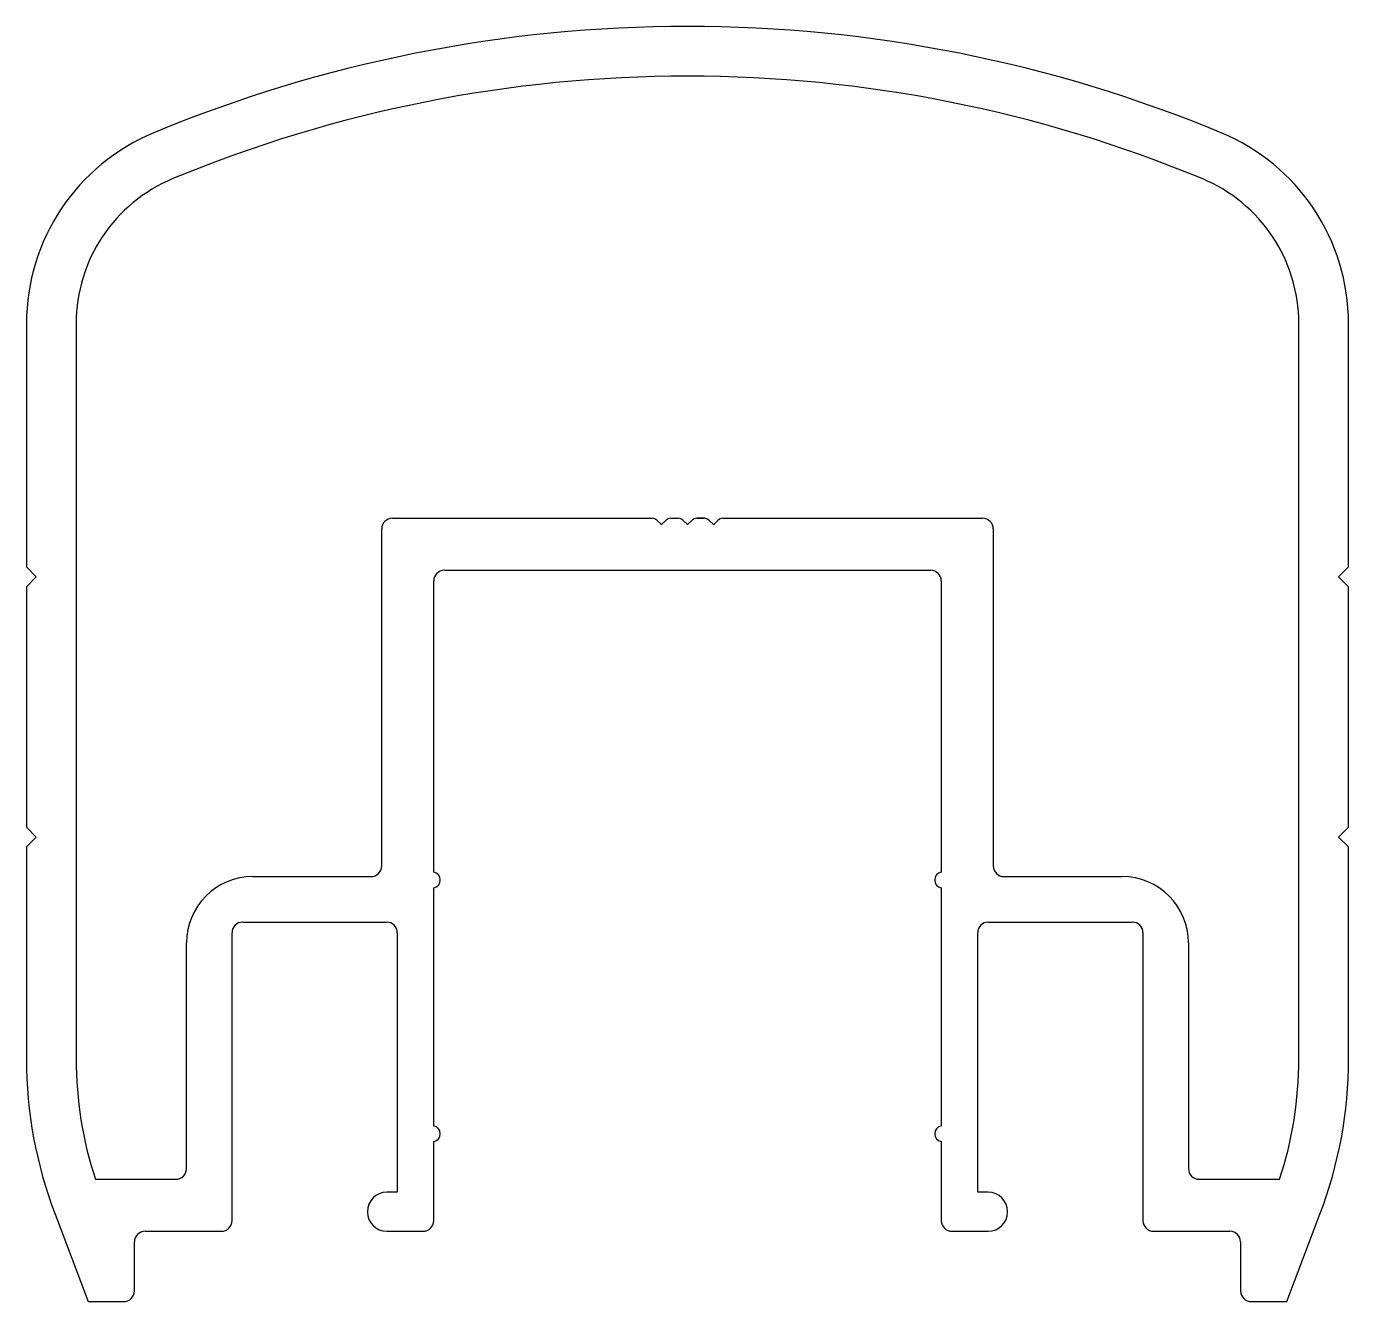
# Model space of a CAD drawing. Header units: inches. Extents: x -24.6 to 26.2, y -0.6 to 48.4.
import ezdxf

# ---------------------------------------------------------------- set-up
doc = ezdxf.new("R2010")
doc.units = ezdxf.units.IN
doc.header["$MEASUREMENT"] = 0
doc.layers.add('5', color=7, linetype='Continuous')

msp = doc.modelspace()

# ---------------------------------------------------------------- linework, layer by layer
at = {"color": 7}
for p, q in [((-24.598, 36.94), (-24.598, 27.588)), ((26.202, 27.588), (26.202, 36.94)), ((-24.598, 27.588), (-24.218, 27.208)), ((-8.538, 27.458), (0.802, 27.458)), ((0.802, 27.458), (10.142, 27.458)), ((25.822, 27.208), (26.202, 27.588)), ((-24.218, 27.208), (-24.598, 26.828)), ((-8.948, 15.854), (-8.948, 27.048)), ((10.552, 27.048), (10.552, 15.854)), ((26.202, 26.828), (25.822, 27.208)), ((-24.598, 26.828), (-24.598, 17.588)), ((26.202, 17.588), (26.202, 26.828)), ((-24.598, 17.588), (-24.218, 17.208)), ((25.822, 17.208), (26.202, 17.588)), ((-24.218, 17.208), (-24.598, 16.828)), ((-24.598, 16.828), (-24.598, 8.687)), ((26.202, 16.828), (25.822, 17.208)), ((26.202, 8.687), (26.202, 16.828)), ((-8.948, 15.258), (-8.948, 15.262)), ((-8.948, 6.108), (-8.948, 15.258)), ((-8.948, 15.258), (-8.948, 15.258)), ((10.552, 15.262), (10.552, 15.258)), ((10.552, 15.258), (10.552, 6.108)), ((-16.288, 13.938), (-10.758, 13.938)), ((12.362, 13.938), (17.892, 13.938)), ((-16.698, 2.468), (-16.698, 13.528)), ((-10.348, 13.528), (-10.348, 3.558)), ((11.952, 3.558), (11.952, 13.528)), ((18.302, 13.528), (18.302, 2.468)), ((-8.948, 6.104), (-8.948, 6.108)), ((-8.948, 6.108), (-8.948, 6.108)), ((10.552, 6.108), (10.552, 6.108)), ((10.552, 6.108), (10.552, 6.104)), ((-8.948, 2.468), (-8.948, 5.512)), ((10.552, 5.512), (10.552, 2.468)), ((-10.348, 3.558), (-10.748, 3.558)), ((12.352, 3.558), (11.952, 3.558)), ((-23.499, 2.711), (-22.223, -0.642)), ((13.102, 2.808), (13.102, 2.808)), ((23.827, -0.642), (25.103, 2.711)), ((-20.038, 2.058), (-17.108, 2.058)), ((-10.748, 2.058), (-9.358, 2.058)), ((10.962, 2.058), (12.352, 2.058)), ((18.712, 2.058), (21.642, 2.058)), ((-20.448, -0.232), (-20.448, 1.648)), ((22.052, 1.648), (22.052, -0.232)), ((-22.223, -0.642), (-20.858, -0.642)), ((22.462, -0.642), (23.827, -0.642))]:
    msp.add_line(p, q, dxfattribs=at)
for centre, radius, start, end in [((0.802, -5.142), 53.5, 90, 112.534), ((0.802, -5.142), 53.5, 67.466, 90), ((-16.658, 36.94), 7.94, 112.534, 180), ((18.262, 36.94), 7.94, 0, 67.466), ((-8.538, 27.048), 0.41, 90, 180), ((10.142, 27.048), 0.41, 0, 90), ((-8.998, 15.558), 0.3, 279.5941, 80.4059), ((10.602, 15.558), 0.3, 99.5941, 260.4059), ((-16.288, 13.528), 0.41, 90, 180), ((-10.758, 13.528), 0.41, 0, 90), ((12.362, 13.528), 0.41, 90, 180), ((17.892, 13.528), 0.41, 360, 90), ((-7.798, 8.687), 16.8, 180, 200.8373), ((9.402, 8.687), 16.8, 339.1627, 360), ((-8.998, 5.808), 0.3, 279.5941, 80.4059), ((10.602, 5.808), 0.3, 99.5941, 260.4059), ((-10.748, 2.808), 0.75, 90, 180), ((12.352, 2.808), 0.75, 0, 90), ((-10.748, 2.808), 0.75, 180, 270), ((12.352, 2.808), 0.75, 270, 360), ((-20.038, 1.648), 0.41, 90, 180), ((-17.108, 2.468), 0.41, 270, 0), ((-9.358, 2.468), 0.41, 270, 0), ((10.962, 2.468), 0.41, 180, 270), ((18.712, 2.468), 0.41, 180, 270), ((21.642, 1.648), 0.41, 360, 90), ((-20.858, -0.232), 0.41, 270, 0), ((22.462, -0.232), 0.41, 180, 270)]:
    msp.add_arc(centre, radius, start, end, dxfattribs=at)
at = {"layer": '5', "color": 7, "linetype": 'Continuous'}
for p, q in [((-22.688, 36.94), (-22.688, 8.687)), ((24.292, 8.687), (24.292, 36.94)), ((-10.948, 16.098), (-10.948, 29.048)), ((-10.538, 29.458), (-0.551, 29.458)), ((-0.551, 29.458), (-0.551, 29.458)), ((-0.551, 29.458), (-0.551, 29.458)), ((-0.375, 29.385), (-0.203, 29.214)), ((-0.192, 29.214), (-0.021, 29.385)), ((0.156, 29.458), (0.449, 29.458)), ((0.625, 29.385), (0.797, 29.214)), ((0.808, 29.214), (0.979, 29.385)), ((1.156, 29.458), (1.156, 29.458)), ((1.156, 29.458), (1.449, 29.458)), ((1.449, 29.458), (1.156, 29.458)), ((1.156, 29.458), (1.449, 29.458)), ((1.449, 29.458), (1.156, 29.458)), ((1.156, 29.458), (1.449, 29.458)), ((1.625, 29.385), (1.797, 29.214)), ((1.808, 29.214), (1.979, 29.385)), ((2.156, 29.458), (12.142, 29.458)), ((12.552, 29.048), (12.552, 16.098)), ((-15.898, 15.688), (-11.358, 15.688)), ((12.962, 15.688), (17.502, 15.688)), ((-18.448, 4.468), (-18.448, 13.138)), ((20.052, 13.138), (20.052, 4.468)), ((-21.95, 4.058), (-18.858, 4.058)), ((20.462, 4.058), (23.554, 4.058))]:
    msp.add_line(p, q, dxfattribs=at)
for centre, radius, start, end in [((0.802, -5.142), 51.59, 90, 112.534), ((0.802, -5.142), 51.59, 67.466, 90), ((-16.658, 36.94), 6.03, 112.534, 180), ((18.262, 36.94), 6.03, 0, 67.466), ((-10.538, 29.048), 0.41, 90, 180), ((-0.551, 29.208), 0.25, 45, 90), ((-0.198, 29.219), 0.008, 225, 315), ((0.156, 29.208), 0.25, 90, 135), ((0.449, 29.208), 0.25, 45, 90), ((0.802, 29.219), 0.008, 225, 315), ((1.156, 29.208), 0.25, 90, 135), ((1.449, 29.208), 0.25, 45, 90), ((1.802, 29.219), 0.008, 225, 315), ((2.156, 29.208), 0.25, 90, 135), ((12.142, 29.048), 0.41, 0, 90), ((-11.358, 16.098), 0.41, 270, 0), ((12.962, 16.098), 0.41, 180, 270), ((-15.898, 13.138), 2.55, 90, 180), ((17.502, 13.138), 2.55, 0, 90), ((-7.798, 8.687), 14.89, 180, 198.1124), ((9.402, 8.687), 14.89, 341.8876, 360), ((-18.858, 4.468), 0.41, 270, 0), ((20.462, 4.468), 0.41, 180, 270)]:
    msp.add_arc(centre, radius, start, end, dxfattribs=at)

doc.saveas('drawing.dxf')
